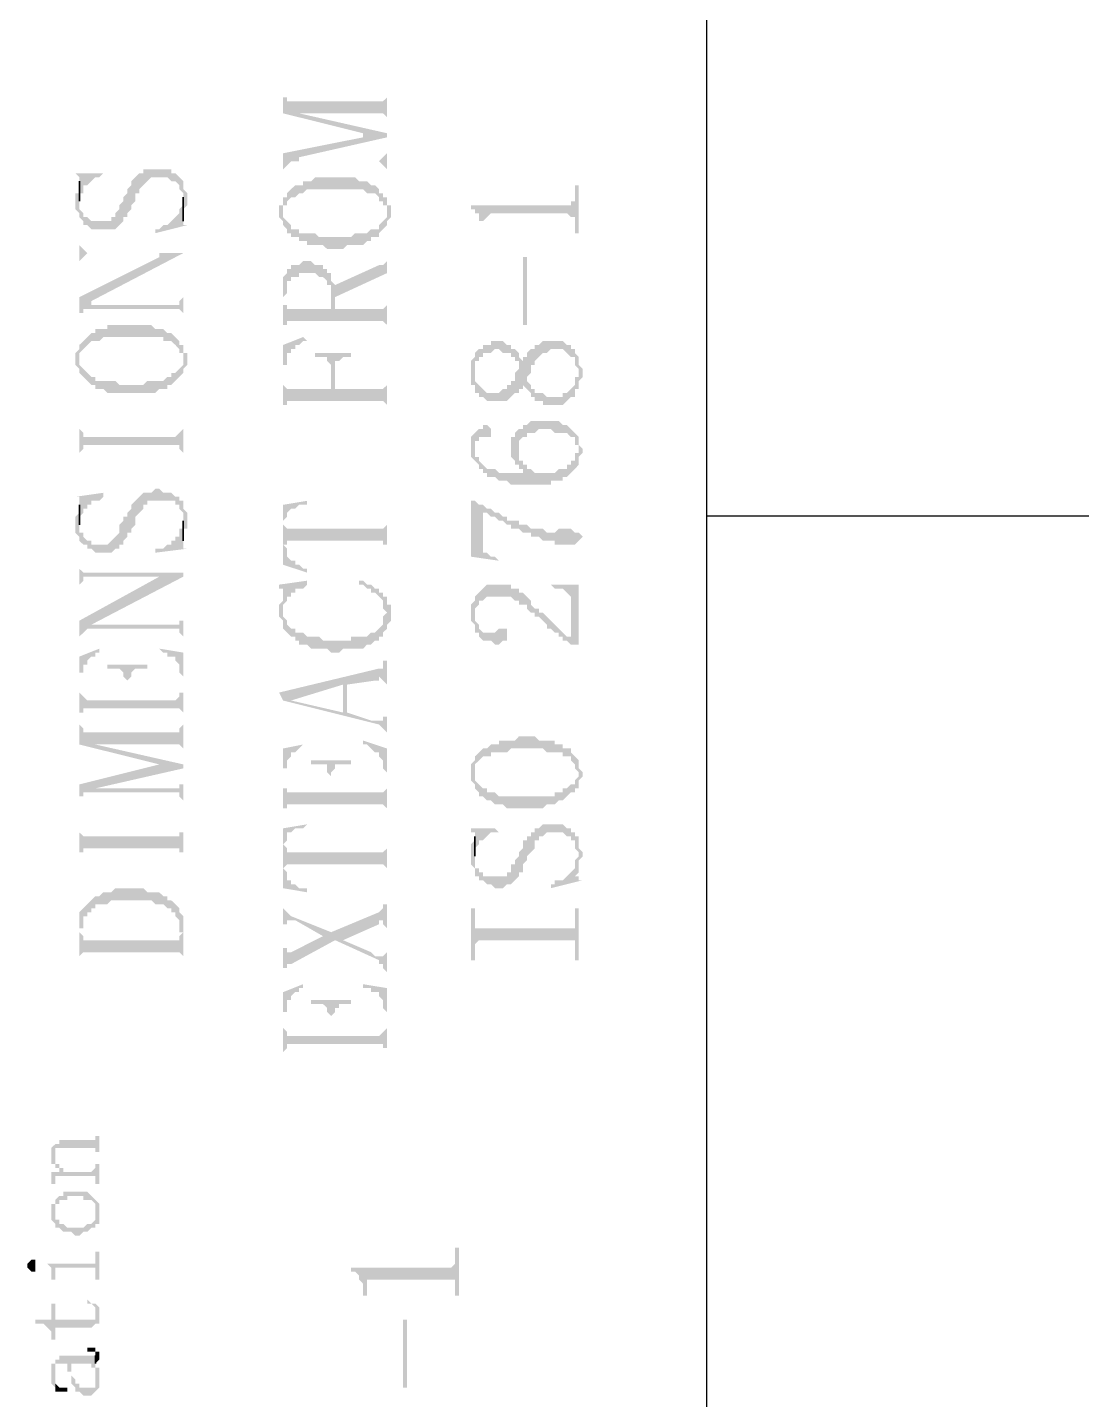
# Model space of a CAD drawing. Header units: inches. Extents: x 3613 to 8393, y -2205 to -794.
# Drawn here: x 3625.07 to 3636.98, y -984.81 to -969.3 of the extents above; entities that cross this region are included whole.
import ezdxf

# ---------------------------------------------------------------- set-up
doc = ezdxf.new("R2010")
doc.units = ezdxf.units.IN
doc.header["$MEASUREMENT"] = 0

msp = doc.modelspace()

# ---------------------------------------------------------------- hatches: boundary and pattern name
at = {"transparency": 33554559}
for points in [[(3627.961, -970.049), (3627.961, -970.275), (3628.864, -970.5), (3628.864, -970.546), (3629.135, -970.546), (3629.135, -970.5), (3628.142, -970.275), (3628.142, -970.275), (3628.051, -970.139), (3628.006, -970.139), (3628.006, -970.094), (3627.961, -970.094)], [(3628.051, -970.139), (3628.142, -970.275), (3629.089, -970.275), (3629.135, -970.32), (3629.135, -970.365), (3629.135, -970.049), (3629.135, -970.094), (3629.135, -970.094), (3629.089, -970.139), (3629.044, -970.139)], [(3627.961, -970.726), (3627.961, -970.907), (3627.961, -970.907), (3628.006, -970.862), (3628.006, -970.862), (3628.051, -970.816), (3628.142, -970.771), (3629.135, -970.546), (3628.864, -970.546)], [(3628.051, -970.816), (3629.044, -970.816), (3629.089, -970.862), (3629.089, -970.862), (3629.135, -970.907), (3629.135, -970.726), (3629.135, -970.726), (3629.089, -970.771), (3629.089, -970.771), (3629.044, -970.816), (3628.142, -970.816), (3628.142, -970.771)], [(3625.614, -971.268), (3625.614, -971.358), (3625.614, -971.358), (3625.659, -971.403), (3625.659, -971.448), (3625.659, -971.448), (3625.705, -971.493), (3625.705, -971.538), (3625.75, -971.538), (3625.795, -971.584), (3626.066, -971.584), (3626.111, -971.538), (3626.111, -971.538), (3626.156, -971.493), (3626.156, -971.448), (3626.201, -971.448), (3626.201, -971.403), (3626.246, -971.358), (3626.246, -971.313), (3626.291, -971.268), (3626.291, -971.177), (3626.336, -971.177), (3626.336, -971.132), (3626.382, -971.087), (3626.382, -971.087), (3626.427, -971.042), (3626.427, -971.042), (3626.472, -970.997), (3626.652, -970.997), (3626.697, -971.042), (3626.743, -971.042), (3626.788, -971.087), (3626.788, -971.132), (3626.833, -971.177), (3626.833, -971.403), (3626.833, -971.358), (3626.833, -971.358), (3626.878, -971.313), (3626.878, -971.223), (3626.878, -971.177), (3626.878, -971.177), (3626.833, -971.132), (3626.833, -971.042), (3626.833, -971.042), (3626.788, -970.997), (3626.788, -970.997), (3626.743, -970.952), (3626.697, -970.952), (3626.697, -970.907), (3626.382, -970.907), (3626.382, -970.952), (3626.336, -970.952), (3626.291, -970.997), (3626.291, -970.997), (3626.246, -971.042), (3626.246, -971.087), (3626.246, -971.087), (3626.201, -971.132), (3626.201, -971.177), (3626.156, -971.223), (3626.156, -971.268), (3626.111, -971.313), (3626.111, -971.358), (3626.111, -971.358), (3626.066, -971.403), (3626.066, -971.448), (3626.02, -971.448), (3626.02, -971.493), (3625.795, -971.493), (3625.75, -971.448), (3625.705, -971.448), (3625.705, -971.403), (3625.705, -971.403), (3625.659, -971.358), (3625.659, -971.087), (3625.659, -971.177), (3625.614, -971.177), (3625.614, -971.223)], [(3625.614, -970.952), (3625.659, -970.997), (3625.659, -971.177), (3625.705, -971.177), (3625.705, -971.087), (3625.75, -971.087), (3625.795, -971.042), (3625.795, -971.042), (3625.84, -970.997), (3625.885, -970.997), (3625.93, -970.952), (3625.93, -970.952)], [(3627.961, -971.223), (3627.961, -971.403), (3627.961, -971.313), (3628.006, -971.313), (3628.006, -971.268), (3628.051, -971.223), (3628.097, -971.223), (3628.142, -971.177), (3628.187, -971.177), (3628.232, -971.132), (3628.864, -971.132), (3628.909, -971.177), (3628.999, -971.177), (3629.044, -971.223), (3629.044, -971.268), (3629.089, -971.268), (3629.089, -971.313), (3629.135, -971.313), (3629.135, -971.403), (3629.135, -971.223), (3629.089, -971.223), (3629.089, -971.177), (3629.044, -971.177), (3629.044, -971.132), (3628.999, -971.087), (3628.954, -971.087), (3628.909, -971.042), (3628.819, -971.042), (3628.774, -970.997), (3628.322, -970.997), (3628.277, -971.042), (3628.187, -971.042), (3628.187, -971.087), (3628.097, -971.087), (3628.051, -971.132), (3628.051, -971.132), (3628.006, -971.177), (3628.006, -971.223)], [(3630.082, -971.313), (3630.082, -971.358), (3630.127, -971.358), (3630.127, -971.403), (3630.173, -971.403), (3630.173, -971.493), (3630.218, -971.493), (3630.218, -971.629), (3630.218, -971.493), (3630.263, -971.448), (3630.263, -971.448), (3630.308, -971.403), (3631.166, -971.403), (3631.211, -971.448), (3631.256, -971.448), (3631.256, -971.493), (3631.256, -971.629), (3631.301, -971.629), (3631.301, -971.087), (3631.256, -971.087), (3631.256, -971.223), (3631.256, -971.268), (3631.211, -971.268), (3631.211, -971.313), (3631.166, -971.313)], [(3627.916, -971.403), (3627.916, -971.448), (3627.916, -971.448), (3627.961, -971.493), (3627.961, -971.538), (3627.961, -971.538), (3628.006, -971.584), (3628.006, -971.629), (3628.051, -971.629), (3628.051, -971.674), (3628.142, -971.674), (3628.142, -971.719), (3628.232, -971.719), (3628.232, -971.764), (3628.412, -971.764), (3628.458, -971.809), (3628.638, -971.809), (3628.683, -971.764), (3628.864, -971.764), (3628.909, -971.719), (3628.954, -971.719), (3628.954, -971.674), (3629.044, -971.674), (3629.044, -971.629), (3629.089, -971.584), (3629.089, -971.584), (3629.135, -971.538), (3629.135, -971.493), (3629.18, -971.448), (3629.18, -971.313), (3629.135, -971.313), (3629.135, -971.223), (3629.135, -971.403), (3629.135, -971.448), (3629.135, -971.448), (3629.089, -971.493), (3629.089, -971.493), (3629.044, -971.538), (3629.044, -971.584), (3628.954, -971.584), (3628.909, -971.629), (3628.774, -971.629), (3628.728, -971.674), (3628.367, -971.674), (3628.322, -971.629), (3628.142, -971.629), (3628.142, -971.584), (3628.051, -971.584), (3628.051, -971.538), (3628.006, -971.493), (3628.006, -971.493), (3627.961, -971.448), (3627.961, -971.403), (3627.961, -971.223), (3627.961, -971.313), (3627.916, -971.313), (3627.916, -971.358)], [(3626.517, -971.584), (3626.517, -971.629), (3626.878, -971.538), (3626.833, -971.538), (3626.833, -971.493), (3626.833, -971.313), (3626.788, -971.358), (3626.788, -971.403), (3626.743, -971.448), (3626.743, -971.448), (3626.697, -971.493), (3626.697, -971.493), (3626.652, -971.538), (3626.607, -971.538), (3626.562, -971.584)], [(3625.659, -971.719), (3625.659, -971.99), (3625.659, -971.945), (3625.705, -971.9), (3625.705, -971.9), (3625.75, -971.854), (3626.562, -971.854), (3626.562, -971.9), (3626.833, -971.854), (3625.75, -971.854), (3625.705, -971.809), (3625.705, -971.809), (3625.659, -971.764)], [(3625.659, -972.351), (3625.659, -972.577), (3625.659, -972.531), (3625.705, -972.531), (3625.705, -972.486), (3625.75, -972.486), (3625.795, -972.396), (3626.833, -971.854), (3626.562, -971.9)], [(3627.961, -972.306), (3627.961, -972.712), (3627.961, -972.351), (3628.006, -972.306), (3628.006, -972.215), (3628.006, -972.17), (3628.051, -972.17), (3628.051, -972.125), (3628.142, -972.125), (3628.142, -972.08), (3628.322, -972.08), (3628.367, -972.125), (3628.412, -972.125), (3628.458, -972.17), (3628.458, -972.215), (3628.503, -972.215), (3628.503, -972.486), (3628.503, -972.08), (3628.458, -972.08), (3628.458, -972.035), (3628.412, -972.035), (3628.412, -971.99), (3628.322, -971.99), (3628.277, -971.945), (3628.187, -971.945), (3628.142, -971.99), (3628.051, -971.99), (3628.051, -972.035), (3628.006, -972.035), (3628.006, -972.08), (3628.006, -972.08), (3627.961, -972.125), (3627.961, -972.17), (3627.961, -972.261)], [(3628.548, -972.215), (3628.548, -972.351), (3629.135, -972.08), (3629.135, -971.9), (3629.135, -971.945), (3629.135, -971.945), (3629.089, -971.99), (3629.044, -971.99)], [(3630.714, -972.667), (3630.714, -971.9), (3630.669, -971.9), (3630.669, -972.667)], [(3627.961, -972.667), (3628.006, -972.667), (3628.006, -972.622), (3629.089, -972.622), (3629.135, -972.667), (3629.135, -972.712), (3629.135, -972.396), (3629.135, -972.441), (3629.135, -972.441), (3629.089, -972.486), (3628.548, -972.486), (3628.548, -972.215), (3628.548, -972.215), (3628.503, -972.17), (3628.503, -972.125), (3628.503, -972.486), (3628.006, -972.486), (3628.006, -972.441), (3627.961, -972.441), (3627.961, -972.351)], [(3625.75, -972.486), (3626.788, -972.486), (3626.833, -972.531), (3626.833, -972.577), (3626.833, -972.306), (3626.833, -972.351), (3626.788, -972.396), (3626.788, -972.441), (3625.795, -972.441), (3625.795, -972.396)], [(3625.659, -972.892), (3625.659, -973.073), (3625.659, -972.983), (3625.705, -972.938), (3625.705, -972.938), (3625.75, -972.892), (3625.75, -972.892), (3625.795, -972.847), (3625.885, -972.847), (3625.93, -972.802), (3626.607, -972.802), (3626.607, -972.847), (3626.697, -972.847), (3626.743, -972.892), (3626.743, -972.892), (3626.788, -972.938), (3626.788, -972.983), (3626.833, -972.983), (3626.833, -973.073), (3626.833, -972.892), (3626.788, -972.892), (3626.788, -972.847), (3626.743, -972.802), (3626.743, -972.802), (3626.697, -972.757), (3626.652, -972.757), (3626.607, -972.712), (3626.517, -972.712), (3626.472, -972.667), (3625.975, -972.667), (3625.975, -972.712), (3625.84, -972.712), (3625.84, -972.757), (3625.795, -972.757), (3625.75, -972.802), (3625.75, -972.802), (3625.705, -972.847), (3625.705, -972.847)], [(3627.961, -972.892), (3627.961, -973.615), (3627.961, -973.118), (3628.006, -973.118), (3628.006, -972.983), (3628.051, -972.983), (3628.051, -972.938), (3628.097, -972.938), (3628.097, -972.892), (3628.142, -972.892), (3628.187, -972.847), (3628.232, -972.847), (3628.187, -972.802)], [(3625.614, -973.073), (3625.614, -973.118), (3625.659, -973.163), (3625.659, -973.208), (3625.705, -973.254), (3625.705, -973.254), (3625.75, -973.299), (3625.75, -973.299), (3625.795, -973.344), (3625.84, -973.344), (3625.84, -973.389), (3625.93, -973.389), (3625.975, -973.434), (3626.517, -973.434), (3626.562, -973.389), (3626.652, -973.389), (3626.652, -973.344), (3626.697, -973.344), (3626.743, -973.299), (3626.743, -973.299), (3626.788, -973.254), (3626.788, -973.254), (3626.833, -973.208), (3626.833, -973.163), (3626.833, -973.163), (3626.878, -973.118), (3626.878, -973.073), (3626.878, -972.983), (3626.833, -972.983), (3626.833, -972.892), (3626.833, -973.073), (3626.833, -973.118), (3626.788, -973.163), (3626.788, -973.163), (3626.743, -973.208), (3626.697, -973.208), (3626.697, -973.254), (3626.652, -973.254), (3626.607, -973.299), (3626.427, -973.299), (3626.382, -973.344), (3626.111, -973.344), (3626.066, -973.299), (3625.84, -973.299), (3625.84, -973.254), (3625.795, -973.254), (3625.75, -973.208), (3625.75, -973.208), (3625.705, -973.163), (3625.705, -973.163), (3625.659, -973.118), (3625.659, -973.073), (3625.659, -972.892), (3625.659, -972.938), (3625.659, -972.938), (3625.614, -972.983), (3625.614, -973.028)], [(3630.082, -973.208), (3630.082, -973.344), (3630.127, -973.344), (3630.127, -973.434), (3630.173, -973.434), (3630.173, -973.479), (3630.218, -973.479), (3630.263, -973.524), (3630.489, -973.524), (3630.534, -973.479), (3630.534, -973.479), (3630.579, -973.434), (3630.624, -973.434), (3630.624, -973.389), (3630.669, -973.389), (3630.669, -973.344), (3630.669, -973.344), (3630.714, -973.389), (3630.714, -973.254), (3630.714, -973.254), (3630.759, -973.208), (3630.759, -973.118), (3630.804, -973.118), (3630.804, -973.073), (3630.85, -973.028), (3630.85, -973.028), (3630.895, -972.983), (3630.94, -972.983), (3630.985, -972.938), (3631.12, -972.938), (3631.166, -972.983), (3631.166, -972.983), (3631.211, -973.028), (3631.256, -973.028), (3631.256, -973.073), (3631.256, -973.118), (3631.301, -973.163), (3631.301, -973.389), (3631.301, -973.299), (3631.301, -973.299), (3631.346, -973.254), (3631.346, -973.163), (3631.301, -973.118), (3631.301, -973.073), (3631.301, -973.028), (3631.256, -972.983), (3631.256, -972.938), (3631.211, -972.938), (3631.211, -972.892), (3631.166, -972.892), (3631.12, -972.847), (3630.895, -972.847), (3630.85, -972.892), (3630.804, -972.892), (3630.804, -972.938), (3630.759, -972.938), (3630.714, -972.983), (3630.714, -973.028), (3630.669, -973.028), (3630.669, -973.073), (3630.669, -973.073), (3630.624, -973.028), (3630.624, -973.118), (3630.624, -973.163), (3630.579, -973.208), (3630.579, -973.299), (3630.534, -973.299), (3630.534, -973.344), (3630.489, -973.344), (3630.489, -973.389), (3630.443, -973.389), (3630.398, -973.434), (3630.263, -973.434), (3630.218, -973.389), (3630.218, -973.389), (3630.173, -973.344), (3630.173, -973.344), (3630.127, -973.299), (3630.127, -973.254), (3630.127, -973.028), (3630.127, -973.028), (3630.082, -973.073), (3630.082, -973.163)], [(3630.127, -973.028), (3630.127, -973.208), (3630.127, -973.073), (3630.173, -973.073), (3630.173, -973.028), (3630.218, -973.028), (3630.218, -972.983), (3630.308, -972.983), (3630.353, -972.938), (3630.398, -972.938), (3630.443, -972.983), (3630.534, -972.983), (3630.534, -973.028), (3630.579, -973.028), (3630.579, -973.073), (3630.624, -973.073), (3630.624, -973.118), (3630.624, -973.028), (3630.624, -972.983), (3630.579, -972.938), (3630.534, -972.938), (3630.534, -972.892), (3630.489, -972.892), (3630.443, -972.847), (3630.308, -972.847), (3630.308, -972.892), (3630.218, -972.892), (3630.218, -972.938), (3630.173, -972.938), (3630.127, -972.983)], [(3628.322, -972.983), (3628.322, -973.028), (3628.458, -973.028), (3628.458, -973.073), (3628.458, -973.073), (3628.503, -973.118), (3628.503, -973.389), (3628.548, -973.163), (3628.548, -973.073), (3628.593, -973.073), (3628.638, -973.028), (3628.728, -973.028), (3628.728, -972.983)], [(3627.961, -973.569), (3628.006, -973.569), (3628.006, -973.524), (3629.089, -973.524), (3629.135, -973.569), (3629.135, -973.615), (3629.135, -973.299), (3629.135, -973.344), (3629.135, -973.344), (3629.089, -973.389), (3628.548, -973.389), (3628.548, -973.163), (3628.503, -973.389), (3628.006, -973.389), (3627.961, -973.344), (3627.961, -973.163)], [(3630.714, -973.389), (3630.714, -973.389), (3630.759, -973.434), (3630.759, -973.479), (3630.804, -973.479), (3630.804, -973.524), (3630.895, -973.524), (3630.895, -973.569), (3631.12, -973.569), (3631.166, -973.524), (3631.166, -973.524), (3631.211, -973.479), (3631.256, -973.479), (3631.256, -973.389), (3631.301, -973.389), (3631.301, -973.208), (3631.301, -973.254), (3631.256, -973.254), (3631.256, -973.344), (3631.256, -973.344), (3631.211, -973.389), (3631.211, -973.389), (3631.166, -973.434), (3631.12, -973.434), (3631.12, -973.479), (3630.94, -973.479), (3630.895, -973.434), (3630.804, -973.434), (3630.804, -973.389), (3630.759, -973.389), (3630.759, -973.344), (3630.714, -973.299), (3630.714, -973.299)], [(3625.659, -973.705), (3625.659, -974.246), (3625.659, -974.111), (3625.705, -974.066), (3625.705, -974.021), (3626.788, -974.021), (3626.788, -974.066), (3626.788, -974.066), (3626.833, -974.111), (3626.833, -974.246), (3626.833, -973.705), (3626.833, -973.84), (3626.788, -973.885), (3626.788, -973.885), (3626.743, -973.931), (3625.705, -973.931), (3625.705, -973.885), (3625.705, -973.885), (3625.659, -973.84)], [(3630.082, -974.021), (3630.082, -974.111), (3630.082, -974.156), (3630.127, -974.201), (3630.127, -974.201), (3630.173, -974.246), (3630.173, -974.292), (3630.218, -974.292), (3630.218, -974.337), (3630.263, -974.337), (3630.263, -974.382), (3630.353, -974.382), (3630.398, -974.427), (3630.489, -974.427), (3630.534, -974.472), (3630.985, -974.472), (3630.985, -974.427), (3631.12, -974.427), (3631.12, -974.382), (3631.166, -974.382), (3631.211, -974.337), (3631.211, -974.337), (3631.256, -974.292), (3631.256, -974.292), (3631.301, -974.246), (3631.301, -974.066), (3631.301, -974.111), (3631.256, -974.111), (3631.256, -974.201), (3631.211, -974.201), (3631.211, -974.246), (3631.166, -974.246), (3631.166, -974.292), (3631.075, -974.292), (3631.03, -974.337), (3630.804, -974.337), (3630.759, -974.292), (3630.714, -974.337), (3630.398, -974.337), (3630.353, -974.292), (3630.263, -974.292), (3630.218, -974.246), (3630.218, -974.246), (3630.173, -974.201), (3630.173, -974.156), (3630.127, -974.156), (3630.127, -974.066), (3630.127, -973.885), (3630.082, -973.931), (3630.082, -973.976), (3630.082, -973.976)], [(3630.127, -973.885), (3630.127, -974.066), (3630.127, -973.976), (3630.173, -973.976), (3630.173, -973.931), (3630.308, -973.931), (3630.308, -973.84), (3630.308, -973.84), (3630.263, -973.795), (3630.218, -973.795), (3630.218, -973.84), (3630.173, -973.84)], [(3630.534, -974.066), (3630.534, -974.156), (3630.579, -974.201), (3630.579, -974.246), (3630.624, -974.246), (3630.624, -974.021), (3630.624, -973.976), (3630.669, -973.931), (3630.714, -973.931), (3630.714, -973.885), (3630.804, -973.885), (3630.85, -973.84), (3630.985, -973.84), (3631.03, -973.885), (3631.166, -973.885), (3631.211, -973.931), (3631.256, -973.931), (3631.256, -974.021), (3631.301, -974.021), (3631.301, -974.246), (3631.301, -974.156), (3631.346, -974.111), (3631.346, -974.066), (3631.346, -974.066), (3631.301, -974.021), (3631.301, -973.976), (3631.301, -973.931), (3631.256, -973.885), (3631.256, -973.885), (3631.211, -973.84), (3631.211, -973.84), (3631.166, -973.795), (3631.12, -973.795), (3631.075, -973.75), (3630.759, -973.75), (3630.714, -973.795), (3630.669, -973.795), (3630.669, -973.84), (3630.624, -973.84), (3630.579, -973.885), (3630.579, -973.931), (3630.534, -973.931), (3630.534, -974.021)], [(3630.624, -974.246), (3630.624, -974.292), (3630.669, -974.292), (3630.669, -974.337), (3630.714, -974.337), (3630.759, -974.292), (3630.714, -974.292), (3630.714, -974.246), (3630.669, -974.246), (3630.669, -974.201), (3630.624, -974.201), (3630.624, -974.156), (3630.624, -974.066)], [(3625.614, -974.923), (3625.614, -975.014), (3625.659, -975.059), (3625.659, -975.104), (3625.705, -975.149), (3625.75, -975.149), (3625.75, -975.194), (3625.795, -975.194), (3625.84, -975.239), (3626.02, -975.239), (3626.066, -975.194), (3626.111, -975.194), (3626.111, -975.149), (3626.156, -975.149), (3626.156, -975.104), (3626.156, -975.104), (3626.201, -975.059), (3626.201, -975.014), (3626.246, -975.014), (3626.246, -974.969), (3626.291, -974.923), (3626.291, -974.833), (3626.336, -974.788), (3626.336, -974.788), (3626.382, -974.743), (3626.382, -974.698), (3626.427, -974.698), (3626.427, -974.653), (3626.743, -974.653), (3626.743, -974.698), (3626.788, -974.698), (3626.788, -974.743), (3626.788, -974.743), (3626.833, -974.788), (3626.833, -975.059), (3626.833, -974.969), (3626.878, -974.969), (3626.878, -974.878), (3626.878, -974.788), (3626.833, -974.743), (3626.833, -974.653), (3626.788, -974.653), (3626.788, -974.607), (3626.743, -974.607), (3626.697, -974.562), (3626.607, -974.562), (3626.562, -974.517), (3626.517, -974.517), (3626.472, -974.562), (3626.382, -974.562), (3626.336, -974.607), (3626.336, -974.607), (3626.291, -974.653), (3626.291, -974.653), (3626.246, -974.698), (3626.246, -974.743), (3626.201, -974.788), (3626.201, -974.833), (3626.156, -974.833), (3626.156, -974.878), (3626.111, -974.923), (3626.111, -975.014), (3626.066, -975.059), (3626.066, -975.059), (3626.02, -975.104), (3626.02, -975.104), (3625.975, -975.149), (3625.795, -975.149), (3625.795, -975.104), (3625.75, -975.104), (3625.705, -975.059), (3625.705, -975.014), (3625.659, -975.014), (3625.659, -974.743), (3625.659, -974.788), (3625.659, -974.788), (3625.614, -974.833), (3625.614, -974.878)], [(3625.614, -974.607), (3625.659, -974.607), (3625.659, -974.653), (3625.659, -974.833), (3625.705, -974.788), (3625.705, -974.743), (3625.75, -974.743), (3625.75, -974.698), (3625.795, -974.698), (3625.795, -974.653), (3625.885, -974.653), (3625.93, -974.607), (3625.93, -974.562)], [(3627.961, -974.698), (3627.961, -974.923), (3627.961, -974.878), (3628.006, -974.833), (3628.006, -974.788), (3628.006, -974.788), (3628.051, -974.743), (3628.097, -974.743), (3628.142, -974.698), (3628.232, -974.698), (3628.232, -974.653)], [(3630.082, -974.653), (3630.082, -975.284), (3630.398, -975.33), (3630.398, -975.33), (3630.353, -975.284), (3630.308, -975.284), (3630.263, -975.239), (3630.218, -975.239), (3630.218, -974.743), (3630.173, -974.698), (3630.127, -974.653)], [(3627.961, -974.698), (3627.961, -975.375), (3628.232, -975.465), (3628.232, -975.42), (3628.187, -975.42), (3628.142, -975.375), (3628.097, -975.375), (3628.097, -975.33), (3628.051, -975.33), (3628.006, -975.284), (3628.006, -975.194), (3627.961, -975.149), (3627.961, -974.923)], [(3630.173, -974.698), (3630.218, -974.743), (3630.218, -974.788), (3630.263, -974.788), (3630.308, -974.833), (3630.353, -974.833), (3630.398, -974.878), (3630.443, -974.878), (3630.489, -974.923), (3630.534, -974.923), (3630.534, -974.969), (3630.624, -974.969), (3630.669, -975.014), (3630.759, -975.014), (3630.759, -975.059), (3630.85, -975.059), (3630.895, -975.104), (3631.03, -975.104), (3631.03, -975.149), (3631.256, -975.149), (3631.301, -975.104), (3631.301, -975.104), (3631.346, -975.059), (3631.301, -975.014), (3631.256, -975.014), (3631.211, -974.969), (3631.075, -974.969), (3631.03, -975.014), (3630.94, -975.014), (3630.895, -974.969), (3630.759, -974.969), (3630.714, -974.923), (3630.624, -974.923), (3630.624, -974.878), (3630.489, -974.878), (3630.489, -974.833), (3630.443, -974.833), (3630.398, -974.788), (3630.353, -974.788), (3630.308, -974.743), (3630.263, -974.743), (3630.218, -974.698)], [(3626.517, -975.194), (3626.517, -975.239), (3626.878, -975.194), (3626.833, -975.194), (3626.833, -975.149), (3626.833, -974.969), (3626.788, -974.969), (3626.788, -975.059), (3626.743, -975.059), (3626.743, -975.104), (3626.697, -975.104), (3626.697, -975.149), (3626.652, -975.149), (3626.607, -975.194), (3626.562, -975.194)], [(3627.961, -974.923), (3627.961, -975.149), (3628.006, -975.149), (3628.006, -975.104), (3629.089, -975.104), (3629.089, -975.149), (3629.135, -975.149), (3629.135, -975.239), (3629.135, -974.878), (3629.135, -974.923), (3629.135, -974.923), (3629.089, -974.969), (3628.006, -974.969)], [(3625.659, -975.33), (3625.659, -975.646), (3625.659, -975.6), (3625.705, -975.555), (3625.705, -975.51), (3626.833, -975.51), (3626.833, -975.465), (3625.705, -975.465), (3625.659, -975.42)], [(3625.659, -976.007), (3625.659, -976.232), (3625.659, -976.187), (3625.705, -976.142), (3625.705, -976.142), (3625.75, -976.097), (3625.795, -976.052), (3626.833, -975.51), (3626.562, -975.51)], [(3627.916, -975.6), (3627.916, -975.646), (3627.961, -975.646), (3627.961, -976.052), (3627.961, -975.826), (3628.006, -975.781), (3628.006, -975.736), (3628.051, -975.736), (3628.051, -975.691), (3628.097, -975.691), (3628.097, -975.646), (3628.187, -975.646), (3628.232, -975.6), (3628.232, -975.555)], [(3628.819, -975.6), (3628.864, -975.6), (3628.909, -975.646), (3628.954, -975.646), (3628.954, -975.691), (3628.999, -975.691), (3629.044, -975.736), (3629.044, -975.736), (3629.089, -975.781), (3629.089, -975.826), (3629.089, -975.871), (3629.135, -975.916), (3629.135, -975.736), (3629.089, -975.736), (3629.089, -975.691), (3629.044, -975.691), (3629.044, -975.646), (3628.999, -975.646), (3628.954, -975.6), (3628.909, -975.6), (3628.864, -975.555), (3628.819, -975.555)], [(3627.916, -975.871), (3627.916, -975.916), (3627.916, -975.961), (3627.961, -976.007), (3627.961, -976.052), (3627.961, -975.691), (3627.961, -975.736), (3627.961, -975.781), (3627.916, -975.826)], [(3627.961, -976.052), (3627.961, -976.097), (3628.006, -976.142), (3628.006, -976.142), (3628.051, -976.187), (3628.097, -976.187), (3628.097, -976.232), (3628.142, -976.232), (3628.142, -976.277), (3628.232, -976.277), (3628.277, -976.323), (3628.458, -976.323), (3628.503, -976.368), (3628.593, -976.368), (3628.638, -976.323), (3628.864, -976.323), (3628.909, -976.277), (3628.954, -976.277), (3628.999, -976.232), (3629.044, -976.232), (3629.044, -976.187), (3629.089, -976.187), (3629.089, -976.142), (3629.135, -976.097), (3629.135, -976.052), (3629.18, -976.007), (3629.18, -975.916), (3629.18, -975.826), (3629.135, -975.826), (3629.135, -975.736), (3629.135, -975.916), (3629.135, -975.916), (3629.089, -975.961), (3629.089, -976.052), (3629.089, -976.052), (3629.044, -976.097), (3629.044, -976.097), (3628.999, -976.142), (3628.954, -976.142), (3628.909, -976.187), (3628.728, -976.187), (3628.728, -976.232), (3628.412, -976.232), (3628.367, -976.187), (3628.232, -976.187), (3628.187, -976.142), (3628.097, -976.142), (3628.097, -976.097), (3628.051, -976.097), (3628.006, -976.052), (3628.006, -976.007), (3627.961, -975.961), (3627.961, -975.916)], [(3630.082, -975.916), (3630.082, -976.007), (3630.082, -976.007), (3630.127, -976.052), (3630.127, -976.097), (3630.127, -975.871), (3630.127, -975.871), (3630.173, -975.826), (3630.173, -975.781), (3630.218, -975.781), (3630.263, -975.736), (3630.534, -975.736), (3630.579, -975.781), (3630.624, -975.781), (3630.624, -975.826), (3630.714, -975.826), (3630.714, -975.871), (3630.759, -975.916), (3630.804, -975.916), (3630.804, -975.961), (3630.85, -975.961), (3630.895, -976.007), (3630.895, -976.007), (3630.94, -976.052), (3630.94, -976.097), (3630.985, -976.097), (3631.03, -976.142), (3631.075, -976.142), (3631.075, -976.187), (3631.12, -976.187), (3631.12, -976.232), (3631.166, -976.232), (3631.211, -976.277), (3631.211, -976.187), (3631.166, -976.187), (3631.12, -976.142), (3631.12, -976.142), (3631.075, -976.097), (3631.03, -976.052), (3631.03, -976.052), (3630.985, -976.007), (3630.985, -976.007), (3630.94, -975.961), (3630.94, -975.961), (3630.895, -975.916), (3630.85, -975.916), (3630.85, -975.871), (3630.804, -975.871), (3630.759, -975.826), (3630.759, -975.781), (3630.714, -975.736), (3630.714, -975.736), (3630.669, -975.691), (3630.624, -975.691), (3630.624, -975.646), (3630.534, -975.646), (3630.534, -975.6), (3630.263, -975.6), (3630.218, -975.646), (3630.218, -975.646), (3630.173, -975.691), (3630.173, -975.691), (3630.127, -975.736), (3630.127, -975.781), (3630.082, -975.826), (3630.082, -975.871)], [(3630.985, -975.6), (3630.985, -975.6), (3631.03, -975.646), (3631.12, -975.646), (3631.166, -975.691), (3631.166, -975.691), (3631.211, -975.736), (3631.211, -976.277), (3631.301, -976.277), (3631.301, -975.6)], [(3625.75, -976.097), (3626.788, -976.097), (3626.788, -976.142), (3626.788, -976.142), (3626.833, -976.187), (3626.833, -976.232), (3626.833, -975.961), (3626.833, -976.007), (3626.788, -976.007), (3626.788, -976.052), (3625.795, -976.052)], [(3630.127, -976.097), (3630.127, -976.142), (3630.173, -976.142), (3630.173, -976.187), (3630.173, -976.187), (3630.218, -976.232), (3630.308, -976.232), (3630.353, -976.277), (3630.398, -976.277), (3630.443, -976.232), (3630.489, -976.232), (3630.489, -976.187), (3630.489, -976.097), (3630.398, -976.097), (3630.353, -976.142), (3630.218, -976.142), (3630.173, -976.097), (3630.173, -976.052), (3630.127, -976.007), (3630.127, -975.961)], [(3625.659, -976.413), (3625.659, -977.09), (3625.659, -976.593), (3625.705, -976.593), (3625.705, -976.503), (3625.75, -976.503), (3625.75, -976.458), (3625.75, -976.458), (3625.795, -976.413), (3625.84, -976.413), (3625.84, -976.368), (3625.885, -976.368), (3625.885, -976.323)], [(3626.562, -976.323), (3626.562, -976.323), (3626.607, -976.368), (3626.652, -976.368), (3626.652, -976.413), (3626.743, -976.413), (3626.743, -976.458), (3626.743, -976.458), (3626.788, -976.503), (3626.788, -976.548), (3626.788, -976.593), (3626.833, -976.638), (3626.833, -977.09), (3626.833, -976.368)], [(3625.975, -976.503), (3625.975, -976.548), (3626.111, -976.548), (3626.156, -976.593), (3626.156, -976.638), (3626.201, -976.684), (3626.201, -976.909), (3626.201, -976.684), (3626.201, -976.684), (3626.246, -976.638), (3626.246, -976.593), (3626.246, -976.593), (3626.291, -976.548), (3626.427, -976.548), (3626.427, -976.503)], [(3627.916, -976.819), (3627.961, -976.909), (3628.051, -976.909), (3628.638, -976.729), (3628.638, -977.045), (3628.683, -976.729), (3628.999, -976.684), (3629.044, -976.684), (3629.044, -976.638), (3629.089, -976.684), (3629.089, -976.684), (3629.135, -976.729), (3629.135, -976.458), (3629.089, -976.458), (3629.089, -976.548), (3629.044, -976.548)], [(3625.659, -977.045), (3625.705, -977.045), (3625.705, -976.999), (3626.788, -976.999), (3626.833, -977.045), (3626.833, -976.819), (3626.788, -976.819), (3626.788, -976.864), (3626.788, -976.864), (3626.743, -976.909), (3626.201, -976.909), (3626.201, -976.684), (3626.201, -976.909), (3625.75, -976.909), (3625.705, -976.864), (3625.705, -976.864), (3625.659, -976.819), (3625.659, -976.638)], [(3627.961, -976.909), (3629.044, -977.18), (3629.089, -977.225), (3629.089, -977.225), (3629.135, -977.27), (3629.135, -977.315), (3629.135, -977.045), (3629.135, -977.09), (3629.089, -977.09), (3629.089, -977.135), (3628.954, -977.135), (3628.683, -977.045), (3628.683, -976.729), (3628.638, -977.045), (3628.051, -976.909), (3628.051, -976.909)], [(3625.659, -977.18), (3625.659, -977.406), (3626.562, -977.631), (3626.562, -977.631), (3626.833, -977.676), (3626.833, -977.631), (3625.84, -977.406), (3625.84, -977.406), (3625.75, -977.27), (3625.705, -977.27), (3625.705, -977.225), (3625.659, -977.18)], [(3625.75, -977.27), (3625.84, -977.406), (3626.788, -977.406), (3626.833, -977.451), (3626.833, -977.496), (3626.833, -977.18), (3626.833, -977.18), (3626.788, -977.225), (3626.788, -977.27), (3626.743, -977.27)], [(3627.961, -977.451), (3627.961, -978.173), (3627.961, -977.676), (3628.006, -977.676), (3628.006, -977.631), (3628.006, -977.586), (3628.051, -977.541), (3628.051, -977.496), (3628.097, -977.496), (3628.142, -977.451), (3628.142, -977.451), (3628.187, -977.406), (3628.187, -977.406)], [(3628.864, -977.406), (3628.909, -977.406), (3628.954, -977.451), (3628.954, -977.451), (3628.999, -977.496), (3629.044, -977.496), (3629.044, -977.541), (3629.044, -977.541), (3629.089, -977.586), (3629.089, -977.676), (3629.135, -977.722), (3629.135, -978.173), (3629.135, -977.451), (3628.864, -977.361)], [(3630.127, -977.586), (3630.127, -977.722), (3630.127, -977.676), (3630.127, -977.631), (3630.173, -977.586), (3630.173, -977.586), (3630.218, -977.541), (3630.308, -977.541), (3630.308, -977.496), (3630.489, -977.496), (3630.534, -977.451), (3630.895, -977.451), (3630.94, -977.496), (3631.12, -977.496), (3631.12, -977.541), (3631.211, -977.541), (3631.211, -977.586), (3631.256, -977.631), (3631.256, -977.676), (3631.301, -977.722), (3631.301, -977.586), (3631.256, -977.541), (3631.256, -977.541), (3631.211, -977.496), (3631.211, -977.451), (3631.12, -977.451), (3631.12, -977.406), (3631.03, -977.406), (3631.03, -977.361), (3630.85, -977.361), (3630.804, -977.315), (3630.624, -977.315), (3630.579, -977.361), (3630.398, -977.361), (3630.398, -977.406), (3630.308, -977.406), (3630.263, -977.451), (3630.218, -977.451), (3630.173, -977.496), (3630.173, -977.496), (3630.127, -977.541)], [(3628.277, -977.586), (3628.277, -977.631), (3628.458, -977.631), (3628.458, -977.722), (3628.503, -977.767), (3628.503, -977.947), (3628.503, -977.722), (3628.548, -977.676), (3628.548, -977.631), (3628.728, -977.631), (3628.728, -977.586)], [(3630.082, -977.722), (3630.082, -977.812), (3630.082, -977.812), (3630.127, -977.857), (3630.127, -977.902), (3630.127, -977.902), (3630.173, -977.947), (3630.173, -977.992), (3630.218, -977.992), (3630.263, -978.038), (3630.308, -978.038), (3630.353, -978.083), (3630.443, -978.083), (3630.489, -978.128), (3630.895, -978.128), (3630.94, -978.083), (3631.03, -978.083), (3631.075, -978.038), (3631.12, -978.038), (3631.166, -977.992), (3631.166, -977.992), (3631.211, -977.947), (3631.256, -977.947), (3631.256, -977.902), (3631.301, -977.902), (3631.301, -977.812), (3631.301, -977.812), (3631.346, -977.767), (3631.346, -977.722), (3631.346, -977.722), (3631.301, -977.676), (3631.301, -977.586), (3631.301, -977.722), (3631.301, -977.767), (3631.256, -977.812), (3631.256, -977.857), (3631.211, -977.857), (3631.166, -977.902), (3631.12, -977.902), (3631.12, -977.947), (3631.03, -977.947), (3631.03, -977.992), (3630.398, -977.992), (3630.353, -977.947), (3630.263, -977.947), (3630.263, -977.902), (3630.218, -977.902), (3630.173, -977.857), (3630.173, -977.857), (3630.127, -977.812), (3630.127, -977.586), (3630.127, -977.586), (3630.082, -977.631), (3630.082, -977.676), (3630.082, -977.676)], [(3625.659, -977.857), (3625.659, -978.038), (3625.659, -977.992), (3625.705, -977.992), (3625.705, -977.947), (3625.75, -977.947), (3625.84, -977.902), (3626.833, -977.676), (3626.562, -977.631)], [(3627.961, -978.128), (3628.006, -978.128), (3628.006, -978.083), (3629.089, -978.083), (3629.135, -978.128), (3629.135, -977.902), (3629.135, -977.902), (3629.089, -977.947), (3628.503, -977.947), (3628.503, -977.767), (3628.503, -977.947), (3628.006, -977.947), (3628.006, -977.902), (3627.961, -977.902), (3627.961, -977.676)], [(3625.75, -977.947), (3626.788, -977.947), (3626.788, -977.992), (3626.788, -977.992), (3626.833, -978.038), (3626.833, -977.812), (3626.833, -977.857), (3626.788, -977.857), (3626.788, -977.902), (3625.84, -977.902)], [(3625.659, -978.218), (3625.659, -978.805), (3625.659, -978.624), (3625.705, -978.624), (3625.705, -978.579), (3626.788, -978.579), (3626.788, -978.624), (3626.833, -978.624), (3626.833, -978.805), (3626.833, -978.218), (3626.833, -978.399), (3626.788, -978.399), (3626.788, -978.444), (3625.705, -978.444), (3625.659, -978.399)], [(3627.961, -978.353), (3627.961, -978.534), (3627.961, -978.534), (3628.006, -978.489), (3628.006, -978.444), (3628.006, -978.399), (3628.051, -978.399), (3628.097, -978.353), (3628.187, -978.353), (3628.232, -978.308), (3628.232, -978.308)], [(3627.961, -978.353), (3627.961, -979.03), (3628.232, -979.076), (3628.232, -979.03), (3628.142, -979.03), (3628.097, -978.985), (3628.051, -978.985), (3628.051, -978.94), (3628.006, -978.94), (3628.006, -978.85), (3627.961, -978.805), (3627.961, -978.534)], [(3630.082, -978.669), (3630.082, -978.76), (3630.082, -978.76), (3630.127, -978.805), (3630.127, -978.895), (3630.173, -978.895), (3630.173, -978.94), (3630.218, -978.94), (3630.263, -978.985), (3630.308, -978.985), (3630.353, -979.03), (3630.443, -979.03), (3630.489, -978.985), (3630.534, -978.985), (3630.579, -978.94), (3630.579, -978.94), (3630.624, -978.895), (3630.624, -978.85), (3630.669, -978.85), (3630.669, -978.76), (3630.714, -978.715), (3630.714, -978.669), (3630.759, -978.624), (3630.759, -978.624), (3630.804, -978.579), (3630.804, -978.489), (3630.85, -978.489), (3630.85, -978.444), (3630.895, -978.444), (3630.94, -978.399), (3631.12, -978.399), (3631.166, -978.444), (3631.211, -978.444), (3631.211, -978.489), (3631.256, -978.489), (3631.256, -978.579), (3631.301, -978.624), (3631.301, -978.805), (3631.301, -978.76), (3631.301, -978.715), (3631.346, -978.669), (3631.346, -978.624), (3631.346, -978.624), (3631.301, -978.579), (3631.301, -978.444), (3631.256, -978.444), (3631.256, -978.399), (3631.211, -978.399), (3631.211, -978.353), (3631.166, -978.353), (3631.12, -978.308), (3630.895, -978.308), (3630.85, -978.353), (3630.804, -978.353), (3630.804, -978.399), (3630.759, -978.399), (3630.759, -978.444), (3630.714, -978.444), (3630.714, -978.489), (3630.669, -978.489), (3630.669, -978.579), (3630.624, -978.624), (3630.624, -978.669), (3630.579, -978.715), (3630.579, -978.76), (3630.534, -978.76), (3630.534, -978.85), (3630.489, -978.85), (3630.489, -978.895), (3630.218, -978.895), (3630.218, -978.85), (3630.173, -978.85), (3630.173, -978.805), (3630.127, -978.805), (3630.127, -978.489), (3630.082, -978.534), (3630.082, -978.579), (3630.082, -978.624)], [(3630.082, -978.353), (3630.082, -978.399), (3630.127, -978.399), (3630.127, -978.579), (3630.127, -978.579), (3630.173, -978.534), (3630.173, -978.489), (3630.218, -978.489), (3630.263, -978.444), (3630.263, -978.444), (3630.308, -978.399), (3630.398, -978.399), (3630.353, -978.353)], [(3627.961, -978.534), (3627.961, -978.805), (3628.006, -978.76), (3629.089, -978.76), (3629.135, -978.805), (3629.135, -978.85), (3629.135, -978.489), (3629.135, -978.579), (3629.135, -978.579), (3629.089, -978.624), (3628.006, -978.624), (3628.006, -978.579)], [(3631.256, -978.715), (3631.256, -978.895), (3631.301, -978.85), (3631.301, -978.624), (3631.301, -978.669)], [(3630.985, -978.985), (3630.985, -979.03), (3631.346, -978.94), (3631.301, -978.94), (3631.301, -978.895), (3631.256, -978.895), (3631.256, -978.715), (3631.256, -978.76), (3631.256, -978.805), (3631.211, -978.85), (3631.211, -978.85), (3631.166, -978.895), (3631.166, -978.895), (3631.12, -978.94), (3631.03, -978.94), (3631.03, -978.985)], [(3625.659, -979.527), (3625.659, -979.843), (3625.659, -979.482), (3625.705, -979.482), (3625.705, -979.346), (3625.75, -979.346), (3625.75, -979.301), (3625.795, -979.301), (3625.795, -979.256), (3625.84, -979.256), (3625.84, -979.211), (3625.975, -979.211), (3626.02, -979.166), (3626.472, -979.166), (3626.517, -979.211), (3626.607, -979.211), (3626.652, -979.256), (3626.697, -979.256), (3626.697, -979.301), (3626.743, -979.301), (3626.743, -979.346), (3626.788, -979.391), (3626.788, -979.527), (3626.833, -979.527), (3626.833, -979.843), (3626.833, -979.527), (3626.833, -979.346), (3626.833, -979.346), (3626.788, -979.301), (3626.788, -979.256), (3626.788, -979.256), (3626.743, -979.211), (3626.743, -979.211), (3626.697, -979.166), (3626.652, -979.166), (3626.652, -979.121), (3626.607, -979.121), (3626.562, -979.076), (3626.427, -979.076), (3626.382, -979.03), (3626.066, -979.03), (3626.02, -979.076), (3625.93, -979.076), (3625.885, -979.121), (3625.84, -979.121), (3625.795, -979.166), (3625.795, -979.166), (3625.75, -979.211), (3625.75, -979.211), (3625.705, -979.256), (3625.705, -979.256), (3625.659, -979.301), (3625.659, -979.391), (3625.659, -979.482)], [(3627.961, -979.662), (3627.961, -979.978), (3627.961, -979.933), (3628.006, -979.933), (3628.006, -979.888), (3628.051, -979.888), (3628.548, -979.617), (3628.638, -979.617), (3629.044, -979.437), (3629.044, -979.391), (3629.089, -979.391), (3629.089, -979.437), (3629.135, -979.482), (3629.135, -979.166), (3629.135, -979.211), (3629.089, -979.211), (3629.089, -979.256), (3629.089, -979.256), (3629.044, -979.301), (3628.503, -979.527), (3628.412, -979.572), (3628.051, -979.753), (3628.006, -979.753), (3628.006, -979.707), (3627.961, -979.707)], [(3627.961, -979.211), (3627.961, -979.482), (3627.961, -979.437), (3628.006, -979.437), (3628.006, -979.391), (3628.097, -979.391), (3628.412, -979.572), (3628.503, -979.527), (3628.051, -979.346), (3628.006, -979.301), (3628.006, -979.301), (3627.961, -979.256)], [(3630.082, -979.256), (3630.082, -979.843), (3630.127, -979.843), (3630.127, -979.662), (3630.127, -979.662), (3630.173, -979.617), (3631.256, -979.617), (3631.256, -979.662), (3631.256, -979.843), (3631.301, -979.843), (3631.301, -979.256), (3631.256, -979.256), (3631.256, -979.437), (3631.256, -979.482), (3630.127, -979.482), (3630.127, -979.256)], [(3625.659, -979.798), (3625.659, -979.798), (3625.705, -979.753), (3626.788, -979.753), (3626.833, -979.798), (3626.833, -979.527), (3626.788, -979.572), (3626.788, -979.617), (3625.705, -979.617), (3625.705, -979.572), (3625.705, -979.572), (3625.659, -979.527)], [(3628.548, -979.617), (3629.044, -979.843), (3629.044, -979.888), (3629.089, -979.888), (3629.089, -979.933), (3629.135, -979.978), (3629.135, -979.753), (3629.135, -979.753), (3629.089, -979.798), (3628.999, -979.798), (3628.954, -979.753), (3628.638, -979.617)], [(3627.961, -980.204), (3627.961, -980.881), (3627.961, -980.43), (3628.006, -980.43), (3628.006, -980.294), (3628.051, -980.294), (3628.051, -980.249), (3628.051, -980.249), (3628.097, -980.204), (3628.142, -980.204), (3628.142, -980.159), (3628.187, -980.159), (3628.187, -980.114)], [(3628.864, -980.114), (3628.864, -980.159), (3628.954, -980.159), (3628.954, -980.204), (3629.044, -980.204), (3629.044, -980.249), (3629.044, -980.249), (3629.089, -980.294), (3629.089, -980.339), (3629.089, -980.384), (3629.135, -980.43), (3629.135, -980.881), (3629.135, -980.159)], [(3628.277, -980.294), (3628.277, -980.339), (3628.412, -980.339), (3628.458, -980.384), (3628.458, -980.43), (3628.503, -980.475), (3628.503, -980.7), (3628.503, -980.475), (3628.503, -980.475), (3628.548, -980.43), (3628.548, -980.384), (3628.593, -980.384), (3628.593, -980.339), (3628.728, -980.339), (3628.728, -980.294)], [(3627.961, -980.881), (3628.006, -980.836), (3628.006, -980.791), (3629.089, -980.791), (3629.089, -980.836), (3629.135, -980.836), (3629.135, -980.61), (3629.135, -980.61), (3629.089, -980.655), (3629.089, -980.655), (3629.044, -980.7), (3628.503, -980.7), (3628.503, -980.475), (3628.503, -980.7), (3628.006, -980.7), (3628.006, -980.655), (3628.006, -980.655), (3627.961, -980.61), (3627.961, -980.43)], [(3625.343, -982.054), (3625.343, -982.099), (3625.343, -982.145), (3625.389, -982.145), (3625.389, -982.19), (3625.434, -982.19), (3625.434, -982.235), (3625.434, -982.19), (3625.434, -982.145), (3625.389, -982.145), (3625.389, -982.099), (3625.389, -982.054), (3625.389, -981.919), (3625.343, -981.964), (3625.343, -982.009), (3625.343, -982.009)], [(3625.389, -981.919), (3625.389, -982.054), (3625.389, -982.009), (3625.389, -981.964), (3625.84, -981.964), (3625.84, -982.009), (3625.885, -982.009), (3625.885, -981.829), (3625.84, -981.829), (3625.84, -981.874), (3625.434, -981.874), (3625.434, -981.919)], [(3625.343, -982.235), (3625.343, -982.28), (3625.343, -982.37), (3625.389, -982.37), (3625.389, -982.28), (3625.84, -982.28), (3625.84, -982.37), (3625.885, -982.37), (3625.885, -982.145), (3625.84, -982.145), (3625.84, -982.19), (3625.84, -982.19), (3625.795, -982.235), (3625.479, -982.235), (3625.479, -982.19), (3625.434, -982.19), (3625.434, -982.235)], [(3625.389, -982.596), (3625.389, -982.686), (3625.389, -982.641), (3625.389, -982.596), (3625.434, -982.596), (3625.434, -982.551), (3625.524, -982.551), (3625.524, -982.506), (3625.705, -982.506), (3625.705, -982.551), (3625.795, -982.551), (3625.84, -982.596), (3625.84, -982.641), (3625.84, -982.686), (3625.84, -982.686), (3625.885, -982.822), (3625.885, -982.776), (3625.885, -982.731), (3625.885, -982.686), (3625.885, -982.641), (3625.885, -982.596), (3625.885, -982.596), (3625.84, -982.551), (3625.84, -982.551), (3625.795, -982.506), (3625.795, -982.506), (3625.75, -982.46), (3625.479, -982.46), (3625.479, -982.506), (3625.434, -982.506), (3625.389, -982.551), (3625.389, -982.551)], [(3625.343, -982.686), (3625.343, -982.731), (3625.343, -982.776), (3625.343, -982.776), (3625.389, -982.822), (3625.389, -982.867), (3625.434, -982.867), (3625.479, -982.912), (3625.569, -982.912), (3625.614, -982.957), (3625.659, -982.957), (3625.705, -982.912), (3625.75, -982.912), (3625.795, -982.867), (3625.84, -982.867), (3625.84, -982.822), (3625.885, -982.822), (3625.84, -982.686), (3625.84, -982.731), (3625.84, -982.776), (3625.84, -982.776), (3625.795, -982.822), (3625.75, -982.822), (3625.705, -982.867), (3625.524, -982.867), (3625.479, -982.822), (3625.434, -982.822), (3625.434, -982.776), (3625.389, -982.776), (3625.389, -982.731), (3625.389, -982.596), (3625.343, -982.596), (3625.343, -982.641)], [(3625.298, -983.273), (3625.298, -983.273), (3625.343, -983.318), (3625.343, -983.363), (3625.343, -983.408), (3625.343, -983.453), (3625.389, -983.453), (3625.389, -983.363), (3625.389, -983.318), (3625.84, -983.318), (3625.84, -983.363), (3625.84, -983.453), (3625.885, -983.453), (3625.885, -983.137), (3625.84, -983.137), (3625.84, -983.228), (3625.84, -983.273), (3625.795, -983.273)], [(3628.728, -983.318), (3628.728, -983.363), (3628.774, -983.363), (3628.819, -983.408), (3628.819, -983.453), (3628.864, -983.499), (3628.864, -983.634), (3628.909, -983.634), (3628.909, -983.499), (3628.909, -983.453), (3629.902, -983.453), (3629.902, -983.634), (3629.947, -983.634), (3629.947, -983.092), (3629.902, -983.092), (3629.902, -983.273), (3629.902, -983.273), (3629.857, -983.318), (3629.812, -983.318)], [(3625.073, -983.273), (3625.073, -983.318), (3625.073, -983.318), (3625.118, -983.363), (3625.163, -983.363), (3625.163, -983.318), (3625.163, -983.273), (3625.163, -983.228), (3625.118, -983.228), (3625.073, -983.273)], [(3625.163, -983.905), (3625.163, -983.95), (3625.253, -983.95), (3625.298, -983.995), (3625.298, -983.995), (3625.343, -984.04), (3625.343, -984.085), (3625.343, -984.13), (3625.389, -984.13), (3625.389, -983.995), (3625.795, -983.995), (3625.84, -983.95), (3625.885, -983.95), (3625.84, -983.814), (3625.84, -983.905), (3625.389, -983.905), (3625.389, -983.724), (3625.343, -983.724), (3625.343, -983.905)], [(3625.75, -983.724), (3625.795, -983.724), (3625.84, -983.769), (3625.84, -983.814), (3625.84, -983.814), (3625.885, -983.95), (3625.885, -983.905), (3625.885, -983.86), (3625.885, -983.814), (3625.885, -983.769), (3625.885, -983.769), (3625.84, -983.724), (3625.795, -983.724), (3625.75, -983.679), (3625.75, -983.679)], [(3629.36, -984.672), (3629.36, -983.905), (3629.315, -983.905), (3629.315, -984.672)], [(3625.75, -984.221), (3625.75, -984.266), (3625.84, -984.266), (3625.84, -984.401), (3625.885, -984.356), (3625.885, -984.311), (3625.885, -984.266), (3625.84, -984.266), (3625.84, -984.221), (3625.795, -984.221)], [(3625.343, -984.537), (3625.343, -984.582), (3625.343, -984.627), (3625.343, -984.627), (3625.389, -984.672), (3625.389, -984.491), (3625.389, -984.446), (3625.389, -984.401), (3625.524, -984.401), (3625.524, -984.491), (3625.569, -984.491), (3625.569, -984.582), (3625.569, -984.401), (3625.795, -984.401), (3625.795, -984.446), (3625.84, -984.446), (3625.84, -984.491), (3625.84, -984.537), (3625.84, -984.582), (3625.885, -984.446), (3625.84, -984.446), (3625.84, -984.401), (3625.84, -984.311), (3625.434, -984.311), (3625.434, -984.356), (3625.389, -984.356), (3625.389, -984.401), (3625.343, -984.401), (3625.343, -984.446), (3625.343, -984.491)], [(3625.569, -984.582), (3625.569, -984.627), (3625.569, -984.627), (3625.614, -984.672), (3625.614, -984.717), (3625.659, -984.717), (3625.705, -984.762), (3625.795, -984.762), (3625.84, -984.717), (3625.84, -984.717), (3625.885, -984.672), (3625.885, -984.627), (3625.885, -984.582), (3625.885, -984.537), (3625.885, -984.491), (3625.885, -984.446), (3625.84, -984.582), (3625.84, -984.627), (3625.84, -984.672), (3625.659, -984.672), (3625.659, -984.627), (3625.614, -984.627), (3625.614, -984.582), (3625.614, -984.582), (3625.569, -984.537), (3625.569, -984.446), (3625.569, -984.401)], [(3625.389, -984.672), (3625.389, -984.717), (3625.524, -984.717), (3625.524, -984.672), (3625.434, -984.672), (3625.389, -984.627), (3625.389, -984.582), (3625.389, -984.537), (3625.389, -984.537)]]:
    msp.add_hatch(color=256, dxfattribs=at).paths.add_polyline_path(points)

# ---------------------------------------------------------------- linework, layer by layer
msp.add_line((3632.745, -974.822), (4029.183, -974.822))
msp.add_lwpolyline([(3632.745, -894.646), (3632.745, -1181.386)])
for points in [[(3625.659, -971.087), (3625.659, -971.268), (3625.659, -971.042), (3625.659, -971.042)], [(3626.833, -971.313), (3626.833, -971.493), (3626.833, -971.223), (3626.833, -971.268)], [(3625.659, -974.743), (3625.659, -974.923), (3625.659, -974.698), (3625.659, -974.698)], [(3626.833, -974.969), (3626.833, -975.104), (3626.833, -974.878), (3626.833, -974.923)], [(3630.127, -978.489), (3630.127, -978.669), (3630.127, -978.444), (3630.127, -978.444)], [(3625.84, -984.311), (3625.84, -984.401), (3625.84, -984.311)]]:
    msp.add_lwpolyline(points, close=True)

doc.saveas('drawing.dxf')
